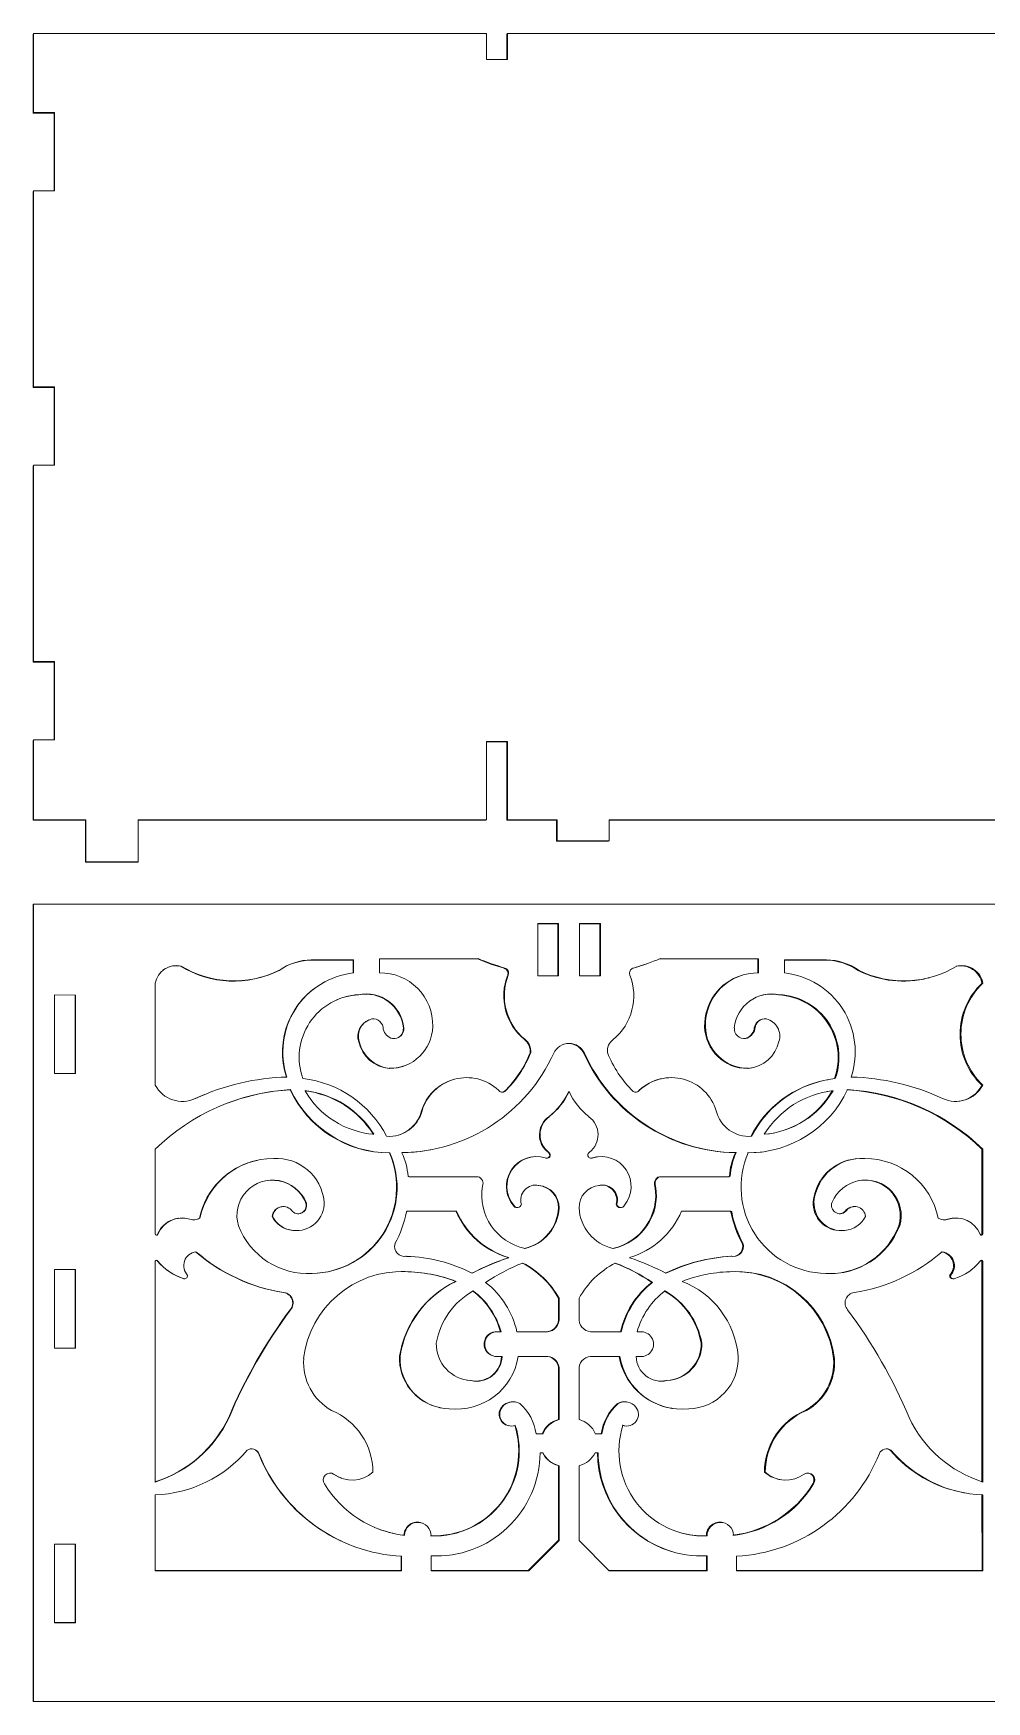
# Model space of a CAD drawing. Header units: millimetres. Extents: x -170 to 533, y 50 to 1036.
# Drawn here: x 190.6 to 347.1, y 530.2 to 804 of the extents above; entities that cross this region are included whole.
import ezdxf

# ---------------------------------------------------------------- set-up
doc = ezdxf.new("R2010")
doc.units = ezdxf.units.MM

msp = doc.modelspace()

# ---------------------------------------------------------------- linework, layer by layer
at = {"color": 7, "linetype": 'Continuous', "lineweight": 15}
for p, q in [((190.63, 804.01), (190.59, 803.85)), ((190.59, 803.85), (190.59, 790.91)), ((190.63, 804.01), (190.63, 791.05)), ((190.63, 804.01), (265, 804.01)), ((265, 804.01), (265, 799.72)), ((268.43, 804.01), (268.33, 803.85)), ((268.33, 799.72), (268.33, 803.85)), ((268.43, 799.72), (268.43, 804.01)), ((268.43, 804.01), (525.93, 804.01)), ((265, 799.72), (268.43, 799.72)), ((190.63, 791.05), (190.59, 790.91)), ((190.59, 790.91), (194.02, 790.91)), ((190.63, 791.05), (194.06, 791.05)), ((194.06, 791.05), (194.02, 790.91)), ((194.02, 790.91), (194.02, 778.19)), ((194.06, 791.05), (194.06, 778.19)), ((190.63, 778.19), (190.59, 778.06)), ((190.59, 745.87), (190.59, 778.06)), ((190.63, 745.98), (190.63, 778.19)), ((190.63, 778.19), (194.06, 778.19)), ((190.63, 745.98), (190.59, 745.87)), ((190.59, 745.87), (194.02, 745.87)), ((190.63, 745.98), (194.06, 745.98)), ((194.06, 745.98), (194.02, 745.87)), ((194.02, 745.87), (194.02, 733.12)), ((194.06, 745.98), (194.06, 733.12)), ((190.63, 733.12), (190.59, 733.02)), ((190.59, 733.02), (190.59, 700.83)), ((190.63, 733.12), (190.63, 700.91)), ((190.63, 733.12), (194.06, 733.12)), ((190.63, 700.91), (190.59, 700.83)), ((190.63, 700.91), (194.06, 700.91)), ((194.06, 700.91), (194.02, 700.83)), ((194.06, 700.91), (194.06, 688.05)), ((190.59, 700.83), (194.02, 700.83)), ((194.02, 700.83), (194.02, 688.05)), ((190.63, 688.05), (190.59, 687.98)), ((190.59, 687.98), (190.59, 674.87)), ((190.63, 688.05), (190.63, 674.92)), ((190.63, 688.05), (194.06, 688.05)), ((265, 687.78), (268.43, 687.78)), ((265, 674.92), (265, 687.78)), ((265, 687.72), (268.33, 687.72)), ((268.43, 687.78), (268.33, 687.72)), ((268.33, 687.72), (268.33, 674.87)), ((268.43, 687.78), (268.43, 674.92)), ((190.63, 674.92), (190.59, 674.87)), ((190.59, 674.87), (199.16, 674.87)), ((190.63, 674.92), (199.2, 674.92)), ((199.2, 674.92), (199.16, 674.87)), ((199.16, 674.87), (199.16, 668.01)), ((199.2, 674.92), (199.2, 668.06)), ((207.78, 674.92), (265, 674.92)), ((207.78, 668.06), (207.78, 674.92)), ((207.78, 674.87), (264.91, 674.87)), ((265, 674.92), (264.91, 674.87)), ((268.43, 674.92), (268.33, 674.87)), ((268.33, 674.87), (276.49, 674.87)), ((268.43, 674.92), (276.59, 674.92)), ((276.59, 674.92), (276.49, 674.87)), ((276.49, 674.87), (276.49, 671.44)), ((276.59, 674.92), (276.59, 671.49)), ((285.16, 674.92), (353.99, 674.92)), ((285.16, 671.49), (285.16, 674.92)), ((285.16, 674.87), (353.83, 674.87)), ((276.59, 671.49), (276.49, 671.44)), ((276.49, 671.44), (285.05, 671.44)), ((276.59, 671.49), (285.16, 671.49)), ((285.16, 671.49), (285.05, 671.44)), ((199.2, 668.06), (199.16, 668.01)), ((199.2, 668.06), (207.78, 668.06)), ((207.78, 668.06), (207.73, 668.01)), ((199.16, 668.01), (207.73, 668.01)), ((190.63, 661.09), (190.59, 661.04)), ((190.59, 661.04), (190.59, 530.28)), ((190.63, 661.09), (190.63, 530.23)), ((190.63, 661.09), (532.79, 661.09)), ((273.41, 657.91), (276.84, 657.91)), ((273.41, 657.91), (273.41, 649.34)), ((273.41, 657.87), (276.74, 657.87)), ((276.84, 657.91), (276.74, 657.87)), ((276.74, 657.87), (276.74, 649.34)), ((276.84, 657.91), (276.84, 649.34)), ((280.27, 657.91), (283.7, 657.91)), ((280.27, 657.91), (280.27, 649.34)), ((280.27, 657.87), (283.59, 657.87)), ((283.7, 657.91), (283.59, 657.87)), ((283.59, 657.87), (283.59, 649.34)), ((283.7, 657.91), (283.7, 649.34)), ((236.29, 651.97), (236.22, 651.93)), ((236.22, 651.93), (243.11, 651.93)), ((236.29, 651.97), (243.18, 651.97)), ((243.18, 651.97), (243.11, 651.93)), ((243.11, 651.93), (243.11, 649.82)), ((243.18, 651.97), (243.18, 649.82)), ((247.43, 652.15), (263.62, 652.15)), ((247.43, 649.82), (247.43, 652.15)), ((247.43, 652.11), (263.53, 652.11)), ((263.62, 652.15), (263.53, 652.11)), ((309.56, 652.11), (293.4, 652.11)), ((309.69, 652.15), (293.5, 652.15)), ((309.69, 652.15), (309.56, 652.11)), ((309.56, 649.83), (309.56, 652.11)), ((309.69, 649.82), (309.69, 652.15)), ((320.83, 651.97), (313.94, 651.97)), ((313.94, 651.97), (313.94, 649.82)), ((320.69, 651.93), (313.94, 651.93)), ((320.83, 651.97), (320.69, 651.93)), ((214.87, 650.94), (214.82, 650.9)), ((230.94, 650.23), (230.88, 650.19)), ((268.01, 650.61), (267.92, 650.57)), ((268.57, 649.47), (268.48, 649.44)), ((273.41, 649.34), (276.84, 649.34)), ((280.27, 649.34), (283.7, 649.34)), ((291.29, 651.3), (291.4, 651.34)), ((307.02, 649.45), (306.9, 649.41)), ((326.18, 650.23), (326.04, 650.19)), ((337.54, 648.98), (337.68, 649.02)), ((194.06, 646.24), (197.49, 646.19)), ((194.06, 633.33), (194.06, 646.24)), ((194.06, 646.21), (197.45, 646.15)), ((197.49, 646.19), (197.45, 646.15)), ((197.45, 646.15), (197.45, 633.33)), ((197.49, 646.19), (197.49, 633.33)), ((210.61, 648.13), (210.61, 631.42)), ((238.53, 648.4), (238.46, 648.37)), ((244.02, 646.24), (243.94, 646.21)), ((313.1, 646.24), (312.97, 646.21)), ((346.51, 648.13), (346.36, 648.09)), ((245.74, 642.12), (245.67, 642.08)), ((251.42, 640.8), (251.34, 640.77)), ((300.94, 641.02), (300.83, 640.99)), ((310.33, 642.22), (310.2, 642.19)), ((244.09, 638.56), (244.02, 638.53)), ((271.32, 638.9), (271.23, 638.87)), ((309.08, 640.57), (308.95, 640.54)), ((272.26, 636.74), (272.16, 636.71)), ((281.08, 636.66), (280.98, 636.63)), ((197.49, 633.33), (194.06, 633.33)), ((249.09, 634.16), (249.01, 634.13)), ((251.25, 634.48), (251.33, 634.51)), ((293.75, 632.46), (293.64, 632.44)), ((308.5, 634.23), (307.9, 634.13)), ((308.02, 634.16), (307.9, 634.13)), ((308.5, 634.23), (308.63, 634.25)), ((217.18, 629.2), (218.71, 629.87)), ((218.77, 629.89), (218.71, 629.87)), ((232.81, 630.66), (232.75, 630.64)), ((259.65, 632.35), (259.57, 632.33)), ((268.02, 630.37), (267.93, 630.35)), ((278.56, 630.34), (278.46, 630.32)), ((290.14, 630.56), (290.03, 630.54)), ((321.02, 632.28), (320.89, 632.26)), ((321.77, 630.47), (320.95, 630.35)), ((321.9, 630.49), (321.77, 630.47)), ((346.51, 631.42), (346.36, 631.39)), ((216.9, 629.08), (217.18, 629.2)), ((217.23, 629.22), (217.18, 629.2)), ((254.41, 627.19), (254.33, 627.17)), ((275.3, 626.22), (275.21, 626.2)), ((210.61, 620.89), (210.61, 607)), ((227.22, 619.04), (227.16, 619.03)), ((249.14, 620.28), (249.06, 620.27)), ((251.13, 620.31), (251.13, 620.32)), ((255.76, 620.78), (255.84, 620.79)), ((272.51, 619.63), (272.42, 619.61)), ((275.2, 620.39), (275.1, 620.38)), ((282.39, 619.47), (282.22, 619.39)), ((283.08, 619.62), (282.39, 619.47)), ((282.49, 619.48), (282.39, 619.47)), ((283.18, 619.63), (283.08, 619.62)), ((305.98, 620.32), (305.86, 620.31)), ((305.87, 620.3), (305.86, 620.31)), ((305.99, 620.31), (305.87, 620.3)), ((305.99, 620.31), (305.98, 620.32)), ((310, 620.4), (307.85, 620.27)), ((310, 620.4), (310.13, 620.42)), ((325.8, 619.34), (325.66, 619.32)), ((346.51, 620.89), (346.36, 620.88)), ((346.36, 620.88), (346.36, 606.99)), ((346.51, 620.89), (346.51, 607)), ((252.3, 616.38), (263.62, 616.38)), ((293.5, 616.38), (293.38, 616.37)), ((304.82, 616.38), (293.5, 616.38)), ((305, 616.49), (304.87, 616.47)), ((230.95, 615.73), (230.89, 615.72)), ((273.58, 614.94), (273.49, 614.93)), ((283.53, 614.94), (283.43, 614.93)), ((292.77, 614.85), (292.66, 614.84)), ((231.42, 611.45), (231.36, 611.45)), ((235.38, 612.18), (235.31, 612.17)), ((251.97, 610.73), (259.99, 610.73)), ((252, 610.74), (260.08, 610.74)), ((260.08, 610.74), (259.99, 610.73)), ((269.47, 611.69), (269.38, 611.69)), ((270.04, 611.31), (270.13, 611.32)), ((276.92, 611.25), (276.82, 611.24)), ((286.4, 611.84), (286.29, 611.83)), ((286.99, 611.31), (287.1, 611.31)), ((305, 610.73), (297.03, 610.73)), ((305.12, 610.74), (297.04, 610.74)), ((305.12, 610.74), (305, 610.73)), ((305.26, 610.6), (305.14, 610.59)), ((318.77, 612.27), (318.64, 612.26)), ((323.98, 610.67), (323.84, 610.67)), ((325.35, 611.47), (325.22, 611.46)), ((214.46, 609.55), (214.4, 609.54)), ((217.93, 609.59), (217.88, 609.58)), ((229.88, 609.85), (229.81, 609.84)), ((332.85, 608.33), (332.7, 608.32)), ((340.84, 609.41), (340.69, 609.4)), ((341.88, 609.58), (341.74, 609.58)), ((211.04, 606.93), (210.99, 606.92)), ((233.28, 607.55), (233.21, 607.55)), ((233.21, 607.55), (234.11, 607.53)), ((234.11, 607.53), (234.17, 607.53)), ((307.14, 605.37), (307.02, 605.36)), ((323.35, 607.52), (323.48, 607.52)), ((346.51, 607), (346.36, 606.99)), ((210.61, 602.49), (210.61, 566.27)), ((211.05, 602.52), (211, 602.52)), ((251.77, 603.31), (251.53, 603.29)), ((251.85, 603.31), (251.77, 603.31)), ((268.64, 603.09), (268.54, 603.09)), ((305.26, 603.31), (305.14, 603.31)), ((346.51, 602.49), (346.36, 602.49)), ((346.36, 602.49), (346.36, 566.32)), ((346.51, 602.49), (346.51, 566.27)), ((194.06, 601.12), (197.49, 601.12)), ((194.06, 601.12), (197.45, 601.12)), ((194.06, 588.25), (194.06, 601.12)), ((197.49, 601.12), (197.45, 601.12)), ((197.45, 601.12), (197.45, 588.26)), ((197.49, 601.12), (197.49, 588.25)), ((215.22, 599.65), (215.17, 599.65)), ((215.35, 599.61), (215.4, 599.61)), ((235.58, 600.48), (236.32, 600.5)), ((236.39, 600.5), (236.32, 600.5)), ((251.56, 600.8), (251, 600.8)), ((251.64, 600.8), (251.56, 600.8)), ((341.2, 600.16), (341.05, 600.16)), ((341.55, 599.61), (341.7, 599.61)), ((231.74, 597.35), (231.67, 597.35)), ((260.01, 599.19), (259.92, 599.19)), ((292.26, 599.04), (292.15, 599.04)), ((232.83, 594.54), (232.76, 594.54)), ((276.93, 596.43), (276.83, 596.43)), ((276.83, 596.43), (276.83, 592.82)), ((276.93, 596.43), (276.93, 592.81)), ((280.19, 596.43), (280.19, 592.81)), ((276.93, 592.81), (276.83, 592.82)), ((266.92, 590.92), (266.83, 590.93)), ((266.83, 590.93), (267.3, 590.93)), ((266.92, 590.92), (267.39, 590.92)), ((267.39, 590.92), (267.3, 590.93)), ((269.99, 590.93), (274.51, 590.93)), ((270, 590.92), (274.61, 590.92)), ((274.61, 590.92), (274.51, 590.93)), ((282.41, 590.93), (282.05, 590.92)), ((282.51, 590.92), (282.41, 590.93)), ((287.01, 590.93), (282.41, 590.93)), ((287.12, 590.92), (282.51, 590.92)), ((287.12, 590.92), (287.01, 590.93)), ((290.09, 590.93), (289.72, 590.93)), ((290.2, 590.92), (289.72, 590.92)), ((290.2, 590.92), (290.09, 590.93)), ((290.09, 590.93), (290.41, 590.93)), ((290.51, 590.92), (290.41, 590.93)), ((300.37, 589.04), (300.25, 589.05)), ((197.45, 588.26), (194.06, 588.26)), ((197.49, 588.25), (194.06, 588.25)), ((197.49, 588.25), (197.45, 588.26)), ((250.81, 586.93), (250.73, 586.94)), ((266.41, 586.88), (266.51, 586.87)), ((266.92, 586.86), (267.55, 586.86)), ((270.22, 586.86), (274.64, 586.86)), ((286.9, 586.86), (282.48, 586.86)), ((290.2, 586.86), (289.57, 586.86)), ((322.14, 586.52), (322, 586.53)), ((276.93, 585.05), (276.83, 585.06)), ((276.83, 585.06), (276.83, 576.53)), ((276.93, 585.05), (276.93, 576.51)), ((280.19, 585.05), (280.19, 576.51)), ((261.79, 582.98), (262.39, 582.92)), ((262.47, 582.91), (262.39, 582.92)), ((294.64, 582.91), (294.53, 582.92)), ((257.35, 578.47), (257.44, 578.45)), ((267.59, 578.55), (267.49, 578.57)), ((269.79, 579.39), (269.69, 579.41)), ((286.64, 579.16), (286.54, 579.17)), ((288.07, 579.4), (287.96, 579.42)), ((295.43, 578.36), (295.55, 578.34)), ((317.55, 578.02), (317.42, 578.03)), ((222.74, 576.86), (222.68, 576.88)), ((268.6, 575.52), (268.69, 575.5)), ((276.93, 576.51), (276.83, 576.53)), ((287.28, 575.59), (287.59, 575.51)), ((287.59, 575.51), (287.7, 575.49)), ((273.15, 574.17), (274.14, 574.17)), ((273.16, 574.15), (274.24, 574.15)), ((274.24, 574.15), (274.14, 574.17)), ((283.86, 574.17), (282.87, 574.17)), ((283.96, 574.15), (282.88, 574.15)), ((283.96, 574.15), (283.86, 574.17)), ((227.6, 570.96), (227.54, 570.98)), ((273.79, 571.07), (274.28, 571.07)), ((283.32, 571.07), (282.84, 571.07)), ((331.42, 571.49), (331.28, 571.51)), ((239.63, 567.7), (239.88, 567.58)), ((239.95, 567.55), (239.88, 567.58)), ((241.16, 566.9), (241.23, 566.87)), ((276.93, 568.95), (276.83, 568.97)), ((276.83, 556.7), (276.83, 568.97)), ((276.93, 556.66), (276.93, 568.95)), ((280.19, 556.66), (280.19, 568.95)), ((310.77, 567.87), (310.64, 567.9)), ((210.61, 564.15), (210.59, 551.69)), ((313.02, 566.7), (313.15, 566.68)), ((318.7, 565.95), (318.57, 565.98)), ((343.38, 564.5), (343.53, 564.47)), ((346.36, 564.15), (346.37, 551.73)), ((346.51, 564.15), (346.52, 551.69)), ((254.5, 559.5), (254.42, 559.54)), ((303.95, 559.58), (303.83, 559.61)), ((197.49, 556.05), (194.06, 556.05)), ((194.06, 556.05), (194.06, 543.18)), ((197.45, 543.23), (197.45, 556.05)), ((197.49, 543.18), (197.49, 556.05)), ((241.06, 556.62), (241.13, 556.58)), ((251.54, 557.52), (251.46, 557.55)), ((271.86, 551.73), (276.83, 556.7)), ((271.95, 551.69), (276.93, 556.66)), ((276.93, 556.66), (276.83, 556.7)), ((285.16, 551.69), (280.19, 556.66)), ((301.22, 557.42), (301.1, 557.45)), ((250.99, 554.08), (250.99, 551.73)), ((251.07, 554.08), (251.07, 551.69)), ((255.9, 554.15), (255.9, 551.69)), ((295.22, 554.92), (295.33, 554.89)), ((301.1, 554.14), (301.1, 551.73)), ((301.22, 554.15), (301.22, 551.69)), ((306.05, 554.08), (306.05, 551.69)), ((210.59, 551.73), (250.99, 551.73)), ((210.59, 551.69), (251.07, 551.69)), ((251.07, 551.69), (250.99, 551.73)), ((255.9, 551.73), (271.86, 551.73)), ((255.9, 551.69), (271.95, 551.69)), ((271.95, 551.69), (271.86, 551.73)), ((301.1, 551.73), (285.13, 551.73)), ((301.22, 551.69), (285.16, 551.69)), ((301.22, 551.69), (301.1, 551.73)), ((346.37, 551.73), (306.05, 551.73)), ((346.52, 551.69), (306.05, 551.69)), ((346.52, 551.69), (346.37, 551.73)), ((194.06, 543.23), (197.45, 543.23)), ((194.06, 543.18), (197.49, 543.18)), ((197.49, 543.18), (197.45, 543.23)), ((190.63, 530.23), (190.59, 530.28)), ((190.63, 530.23), (532.79, 530.23))]:
    msp.add_line(p, q, dxfattribs=at)
at = {"color": 8, "linetype": 'Continuous', "lineweight": 15}
msp.add_line((289.11, 650.61), (289, 650.58), dxfattribs=at)
at = {"color": 7, "linetype": 'Continuous', "lineweight": 15, "flags": 128}
for points in [[(249.01, 634.13), (250.37, 634.26), (251.25, 634.48)], [(267.72, 630.25), (267.8, 630.28), (267.93, 630.35)], [(251.06, 620.31), (254.19, 620.53), (255.76, 620.78)], [(228.74, 615.72), (229.57, 615.81), (230.89, 615.72)], [(272.7, 614.97), (272.86, 614.98), (273.49, 614.93)], [(341.74, 609.58), (341.47, 609.56), (340.69, 609.4)], [(215.17, 599.65), (215.3, 599.62), (215.35, 599.61)], [(294.53, 582.92), (293.62, 582.83), (293.14, 582.86)], [(331.28, 571.51), (331.03, 571.64), (330.86, 571.7)], [(239.88, 567.58), (240.62, 567.13), (241.16, 566.9)]]:
    msp.add_lwpolyline(points, dxfattribs=at)
at = {"color": 7, "linetype": 'Continuous', "lineweight": 15}
for centre, radius, start, end in [((236.54, 642.1), 9.88, 91.4854, 124.566), ((236.48, 642.07), 9.87, 91.4854, 120.7796), ((278.46, 687.67), 38.56, 247.2286, 254.1398), ((278.56, 687.74), 38.59, 247.2286, 254.1398), ((278.56, 687.74), 38.59, 285.8602, 292.7714), ((320.44, 642.07), 9.87, 55.434, 88.5146), ((320.57, 642.1), 9.88, 55.434, 88.5146), ((214.1, 647.47), 3.55, 77.454, 169.4253), ((214.05, 647.44), 3.55, 77.454, 127.6645), ((223.49, 665.13), 16.66, 238.6286, 296.3073), ((223.55, 665.18), 16.67, 238.6286, 296.3073), ((244.6, 636.86), 13.04, 96.2568, 198.462), ((247.58, 641.23), 8.6, 358.5886, 91.0046), ((277.11, 646.04), 9.27, 158.5094, 230.6457), ((267.68, 649.75), 0.857, 338.5094, 74.1398), ((277.21, 646.07), 9.28, 158.5094, 230.6457), ((267.78, 649.79), 0.857, 338.5094, 74.1398), ((279.91, 646.07), 9.28, 309.3543, 21.4906), ((289.34, 649.79), 0.857, 105.8602, 201.4906), ((278.46, 687.67), 38.56, 285.8602, 289.4378), ((309.41, 641.2), 8.59, 107.0389, 181.4114), ((309.54, 641.23), 8.6, 88.9954, 181.4114), ((312.51, 636.86), 13.04, 341.538, 83.7432), ((333.42, 665.13), 16.66, 243.6927, 284.2954), ((333.56, 665.18), 16.67, 243.6927, 301.3714), ((342.87, 647.44), 3.55, 10.5747, 102.546), ((343.02, 647.47), 3.55, 10.5747, 102.546), ((244.53, 636.83), 13.03, 117.7261, 198.462), ((244.54, 635.96), 10.3, 92.9114, 199.8404), ((244.47, 635.93), 10.29, 92.9114, 115.764), ((245.19, 640.15), 6.19, 5.7176, 101.6055), ((245.26, 640.18), 6.19, 5.7176, 101.6055), ((311.85, 640.18), 6.19, 78.3945, 174.2824), ((311.73, 640.15), 6.19, 78.3945, 105.6519), ((312.45, 635.93), 10.29, 340.1596, 87.0886), ((312.58, 635.96), 10.3, 340.1596, 87.0886), ((354.23, 639.74), 11.48, 133.3385, 226.6615), ((354.39, 639.77), 11.49, 133.3385, 226.6615), ((246.8, 639.4), 2.92, 112.9289, 197.356), ((246.88, 639.43), 2.92, 104.1854, 197.356), ((246.37, 640.61), 1.67, 358.7264, 97.2397), ((249.14, 641.19), 7.03, 269.5993, 358.5886), ((249.78, 640.67), 1.64, 262.3635, 4.4661), ((249.71, 640.64), 1.64, 290.5544, 4.4661), ((307.85, 641.16), 7.03, 181.4114, 270.4007), ((307.97, 641.19), 7.03, 181.4114, 270.4007), ((307.33, 640.67), 1.64, 175.5339, 277.6365), ((310.62, 640.58), 1.66, 104.3507, 181.2736), ((310.74, 640.61), 1.67, 82.7603, 181.2736), ((310.24, 639.43), 2.92, 342.644, 75.8146), ((249.58, 639.81), 5.71, 193.0123, 264.3252), ((249.66, 639.84), 5.71, 193.0123, 264.3252), ((250.2, 641.2), 2.26, 196.3354, 253.5873), ((269.76, 636.95), 2.42, 354.3004, 52.4739), ((269.85, 636.98), 2.42, 354.3004, 52.4739), ((278.56, 635.47), 2.79, 25.101, 154.899), ((278.46, 635.45), 2.78, 25.101, 106.0941), ((287.27, 636.98), 2.42, 127.5261, 185.6996), ((306.79, 641.17), 2.25, 288.6022, 343.6646), ((306.91, 641.2), 2.26, 286.4127, 343.6646), ((307.46, 639.84), 5.71, 275.6748, 346.9877), ((250.75, 648.06), 27.74, 270.792, 335.7312), ((255.24, 643.39), 18.19, 314.2187, 338.4728), ((255.32, 643.42), 18.21, 314.2187, 338.4728), ((306.24, 648.02), 27.71, 204.2688, 269.208), ((306.37, 648.06), 27.74, 204.2688, 269.208), ((301.8, 643.42), 18.21, 201.5272, 225.7813), ((233.17, 594.9), 37.84, 91.423, 114.916), ((232.92, 614.94), 17.63, 27.2167, 83.7146), ((261.74, 624.99), 7.65, 46.7683, 163.3201), ((295.38, 624.99), 7.65, 16.6799, 133.2317), ((324.19, 614.94), 17.63, 96.2854, 152.7833), ((323.95, 594.9), 37.84, 65.084, 88.577), ((215.05, 633.74), 5.01, 207.5297, 295.7338), ((234.85, 595.89), 34.83, 93.363, 134.1143), ((234.79, 595.89), 34.81, 93.363, 110.4025), ((249.11, 638.36), 18.09, 205.2637, 269.8601), ((249.18, 638.39), 18.1, 205.2637, 269.8601), ((233.36, 615.16), 15.41, 31.9692, 83.3503), ((233.43, 615.17), 15.43, 31.9692, 83.3503), ((247.67, 637.67), 14.38, 209.9514, 265.3681), ((261.65, 624.97), 7.64, 105.8252, 163.3201), ((267.59, 630.98), 0.744, 214.2191, 304.9398), ((268.2, 635.09), 11.32, 308.2671, 335.0582), ((268.29, 635.12), 11.32, 308.2671, 335.0582), ((288.83, 635.12), 11.32, 204.9418, 231.7329), ((289.52, 630.98), 0.744, 235.0602, 325.7809), ((289.41, 630.96), 0.744, 285.0118, 325.7809), ((295.27, 624.97), 7.64, 102.3056, 133.2317), ((307.93, 638.39), 18.1, 270.1399, 334.7363), ((324.06, 614.93), 17.62, 100.3599, 152.7833), ((323.69, 615.17), 15.43, 96.6497, 148.0308), ((309.44, 637.67), 14.38, 274.6319, 330.0486), ((309.32, 637.64), 14.37, 277.9399, 330.0486), ((322.13, 595.89), 34.81, 45.8857, 86.637), ((322.26, 595.89), 34.83, 45.8857, 86.637), ((342.06, 633.74), 5.01, 244.2662, 332.4703), ((341.92, 633.71), 5.01, 278.2202, 332.4703), ((249.02, 628.55), 5.56, 265.7276, 345.8253), ((248.94, 628.53), 5.56, 282.3853, 345.8253), ((308.1, 628.55), 5.56, 194.1747, 274.2724), ((277.34, 623.25), 3.64, 125.8266, 232.1252), ((277.44, 623.27), 3.64, 125.8266, 232.1252), ((279.68, 623.27), 3.64, 307.8748, 54.1734), ((229.95, 607.01), 12.34, 103.0531, 167.9559), ((230.01, 607.01), 12.35, 89.9864, 167.9559), ((230.49, 611.49), 7.89, 5.6863, 93.4702), ((236.12, 614.62), 14.12, 270.8158, 23.5709), ((236.19, 614.63), 14.13, 270.8158, 23.5709), ((241.06, 615.65), 11.09, 4.3059, 24.8351), ((273.16, 614.78), 4.89, 98.6703, 219.3397), ((273.25, 614.79), 4.89, 73.673, 219.3397), ((274.93, 619.93), 0.537, 235.1404, 60.3555), ((274.84, 619.91), 0.537, 285.2258, 60.3555), ((282.18, 619.93), 0.537, 119.6445, 304.8596), ((283.86, 614.79), 4.89, 320.6603, 106.327), ((315.93, 615.64), 11.08, 155.1649, 175.6941), ((316.05, 615.65), 11.09, 155.1649, 175.6941), ((320.93, 614.63), 14.13, 156.4291, 269.1842), ((326.49, 611.48), 7.89, 96.0101, 174.3137), ((326.62, 611.49), 7.89, 86.5298, 174.3137), ((327.11, 607.01), 12.35, 12.0441, 90.0136), ((252.29, 616.55), 0.178, 202.3966, 273.9379), ((263.31, 615.29), 1.13, 336.7395, 74.2275), ((293.69, 615.28), 1.13, 105.7725, 203.2605), ((293.8, 615.29), 1.13, 105.7725, 203.2605), ((304.71, 616.54), 0.178, 291.649, 337.6034), ((304.83, 616.55), 0.178, 266.0621, 337.6034), ((229.87, 609.99), 5.84, 79.3167, 196.5464), ((229.77, 609.79), 6.03, 23.2788, 79.3167), ((229.83, 609.79), 6.04, 23.2788, 79.3167), ((273.16, 613.35), 8.94, 170.3371, 258.1677), ((273.08, 612.54), 2.46, 78.1382, 196.5203), ((273.18, 611.31), 3.64, 358.9448, 85.122), ((273.28, 611.31), 3.64, 358.9448, 85.122), ((283.84, 611.31), 3.64, 94.878, 181.0552), ((284.04, 612.54), 2.46, 343.4797, 101.8618), ((283.93, 612.53), 2.46, 343.4797, 96.0399), ((283.85, 613.34), 8.93, 281.8323, 9.6629), ((283.96, 613.35), 8.94, 281.8323, 9.6629), ((327.28, 609.79), 6.04, 100.6833, 156.7212), ((327.25, 609.99), 5.84, 343.4536, 100.6833), ((327.11, 609.98), 5.84, 343.4536, 94.8607), ((231.59, 609.68), 1.78, 97.3942, 174.7971), ((231.65, 609.68), 1.79, 33.6693, 174.7971), ((234.09, 611.68), 1.38, 226.7229, 21.154), ((233.81, 612.06), 4.54, 263.255, 2.6189), ((234.02, 611.67), 1.38, 276.4084, 21.154), ((234.34, 613.94), 17.83, 331.2572, 349.1869), ((252.03, 610.55), 0.188, 102.0721, 166.6387), ((272.5, 616.12), 13.62, 203.2971, 253.104), ((272.6, 616.13), 13.63, 203.2971, 253.104), ((269.98, 611.97), 0.664, 205.2156, 275.0106), ((270.07, 611.98), 0.664, 205.2156, 347.8344), ((269.69, 611.57), 7.14, 282.4729, 357.377), ((269.78, 611.57), 7.14, 282.4729, 357.377), ((287.33, 611.57), 7.14, 182.623, 257.5271), ((286.94, 611.97), 0.664, 192.1656, 274.4039), ((287.04, 611.98), 0.664, 192.1656, 334.7844), ((284.52, 616.13), 13.63, 286.896, 336.7029), ((304.96, 610.55), 0.187, 13.3613, 77.9279), ((305.08, 610.55), 0.188, 13.3613, 77.9279), ((322.64, 613.93), 17.82, 190.8131, 208.7428), ((322.78, 613.94), 17.83, 190.8131, 208.7428), ((323.17, 612.05), 4.54, 177.3811, 272.2644), ((323.31, 612.06), 4.54, 177.3811, 276.745), ((323.03, 611.68), 1.38, 158.846, 313.2771), ((322.89, 611.67), 1.38, 273.1732, 313.2771), ((325.33, 609.68), 1.78, 93.5076, 146.3307), ((325.46, 609.68), 1.79, 5.2029, 146.3307), ((214.98, 605.26), 4.33, 97.6449, 157.3784), ((215.03, 605.26), 4.33, 73.2685, 157.3784), ((216.93, 611.1), 1.82, 249.1348, 303.6289), ((216.87, 611.1), 1.82, 277.1499, 303.6289), ((235.66, 612.66), 12.18, 200.8425, 273.4392), ((233.64, 611.85), 4.33, 207.735, 264.2656), ((233.71, 611.86), 4.33, 207.735, 264.2656), ((321.46, 612.66), 12.18, 266.5608, 339.1575), ((321.33, 612.65), 12.17, 269.9711, 339.1575), ((323.41, 611.86), 4.33, 275.7344, 332.265), ((340.19, 611.1), 1.82, 236.3711, 290.8652), ((340.04, 611.1), 1.82, 272.5912, 290.8652), ((342.08, 605.26), 4.33, 22.6216, 106.7315), ((210.83, 606.99), 0.22, 177.4713, 342.8667), ((210.78, 606.98), 0.22, 290.3081, 342.8667), ((251.57, 604.94), 1.65, 164.9295, 279.9387), ((305.55, 604.94), 1.65, 260.0613, 15.0705), ((305.43, 604.94), 1.65, 270.9868, 15.0705), ((346.29, 606.99), 0.22, 197.1333, 2.5287), ((346.14, 606.98), 0.22, 293.0121, 2.5287), ((210.83, 602.42), 0.237, 25.393, 160.6994), ((210.78, 602.41), 0.237, 25.393, 85.8451), ((218.09, 608.37), 9.19, 219.5239, 251.5185), ((218.14, 608.37), 9.2, 219.5239, 251.5185), ((217.62, 601.76), 2.33, 98.1025, 223.3318), ((236.28, 626.12), 29.14, 229.1862, 260.8986), ((236.35, 626.14), 29.16, 229.1862, 260.8986), ((251.01, 577.64), 25.68, 63.0226, 88.1122), ((281.16, 565.29), 39.84, 108.4662, 117.8208), ((281.27, 565.27), 39.87, 108.4662, 117.8208), ((275.85, 565.27), 39.87, 62.1792, 71.5338), ((306.66, 575.03), 28.32, 93.0812, 115.784), ((306.79, 575.01), 28.34, 93.0812, 115.784), ((320.77, 626.14), 29.16, 279.1014, 310.8138), ((339.35, 601.76), 2.33, 316.6682, 81.8975), ((339.5, 601.76), 2.33, 316.6682, 81.8975), ((338.98, 608.37), 9.2, 288.4815, 320.4761), ((346.29, 602.42), 0.237, 19.3006, 154.607), ((346.13, 602.41), 0.237, 19.3006, 73.2535), ((215.41, 600.12), 0.509, 248.5149, 4.0351), ((251.11, 584.55), 16.26, 88.1376, 173.0204), ((251.21, 576.32), 24.48, 69.1394, 89.1624), ((251.28, 576.3), 24.5, 69.1394, 89.1624), ((282.16, 573.18), 31.11, 111.0837, 123.7951), ((264.21, 589.39), 14.45, 29.17, 62.516), ((264.3, 589.38), 14.46, 29.17, 62.516), ((292.82, 589.38), 14.46, 117.484, 150.83), ((274.86, 573.2), 31.09, 56.2049, 68.9163), ((274.95, 573.18), 31.11, 56.2049, 68.9163), ((305.71, 576.95), 23.85, 90.5638, 111.1344), ((306, 584.55), 16.26, 6.9796, 91.8624), ((305.88, 584.56), 16.24, 6.9796, 90.0865), ((341.56, 600.12), 0.509, 175.9649, 269.7192), ((341.71, 600.12), 0.509, 175.9649, 291.4851), ((231.48, 595.66), 1.7, 318.9395, 83.6308), ((231.55, 595.66), 1.7, 318.9395, 83.6308), ((267.01, 584.3), 16.49, 115.4539, 170.7813), ((267.1, 584.29), 16.51, 115.4539, 170.7813), ((268.81, 586.96), 12.24, 119.4193, 170.2582), ((255.16, 587.54), 12.61, 15.5983, 53.194), ((255.24, 587.53), 12.62, 15.5983, 53.194), ((256.09, 587.8), 14.25, 12.6377, 52.0227), ((300.91, 587.81), 14.24, 127.9773, 167.3623), ((301.03, 587.8), 14.25, 127.9773, 167.3623), ((301.88, 587.53), 12.62, 126.806, 164.4017), ((288.19, 586.98), 12.23, 9.7418, 60.5807), ((288.3, 586.96), 12.24, 9.7418, 60.5807), ((291.97, 585.75), 14.39, 4.7033, 69.0614), ((325.57, 595.66), 1.7, 96.3692, 221.0605), ((299.19, 544.91), 82.92, 143.2326, 157.3216), ((299.31, 544.86), 82.99, 143.2326, 157.3216), ((257.81, 544.86), 82.99, 22.6784, 36.7674), ((274.81, 593.03), 2.12, 264.3885, 354.0231), ((274.72, 593.04), 2.12, 270.5293, 354.0231), ((282.3, 593.03), 2.12, 185.9769, 275.6115), ((262.8, 588.95), 6.05, 179.2012, 266.9369), ((266.65, 588.9), 2.04, 84.9204, 263.4326), ((266.74, 588.89), 2.04, 84.9204, 275.0796), ((290.38, 588.89), 2.04, 264.9204, 95.0796), ((294.21, 588.96), 6.05, 273.0631, 0.7988), ((294.32, 588.95), 6.05, 273.0631, 0.7988), ((244.03, 585.91), 9.07, 176.1199, 240.4978), ((258.98, 586.57), 8.26, 177.3877, 258.6261), ((259.07, 586.56), 8.27, 177.3877, 268.7286), ((260.04, 588.55), 10.32, 263.5843, 350.5966), ((263.36, 587.01), 4.2, 257.8511, 357.9507), ((263.27, 587.02), 4.19, 264.775, 357.9507), ((274.88, 584.81), 2.06, 6.6567, 96.7384), ((274.78, 584.82), 2.06, 6.6567, 83.8701), ((282.24, 584.81), 2.06, 83.2616, 173.3433), ((296.96, 588.56), 10.31, 189.4034, 261.4623), ((297.08, 588.55), 10.32, 189.4034, 276.4157), ((293.76, 587.01), 4.2, 182.0493, 282.1489), ((298.05, 586.56), 8.27, 271.2714, 2.6123), ((312.96, 585.92), 9.06, 299.5022, 3.8801), ((313.09, 585.91), 9.07, 299.5022, 3.8801), ((235.36, 567.86), 10.99, 0.0484, 67.5153), ((268.99, 577.38), 1.91, 141.4704, 258.3121), ((269.08, 577.37), 1.91, 141.4704, 289.8511), ((269.3, 577.13), 2.31, 80.1761, 141.4704), ((269.39, 577.12), 2.31, 62.1222, 141.4704), ((265, 573.01), 8.23, 7.9753, 48.3541), ((292, 573.03), 8.23, 131.6459, 172.0247), ((292.11, 573.01), 8.23, 131.6459, 172.0247), ((287.62, 577.13), 2.31, 81.4367, 117.8778), ((287.72, 577.12), 2.31, 38.5296, 117.8778), ((288.04, 577.37), 1.91, 250.1489, 38.5296), ((321.62, 567.89), 10.98, 112.4847, 179.9516), ((321.76, 567.86), 10.99, 112.4847, 179.9516), ((204.51, 585.45), 20.09, 287.5091, 334.7298), ((204.56, 585.44), 20.1, 287.5091, 334.7298), ((256.36, 571.37), 13.93, 267.7824, 17.6144), ((256.44, 571.35), 13.94, 267.7824, 17.6144), ((277.75, 572.78), 3.86, 103.7883, 158.9646), ((277.85, 572.76), 3.86, 103.7883, 158.9646), ((279.27, 572.76), 3.86, 21.0354, 76.2117), ((300.68, 571.35), 13.94, 162.3856, 272.2176), ((352.56, 585.44), 20.1, 205.2702, 252.4909), ((209.81, 584.97), 20.84, 272.1946, 319.6952), ((226.43, 570.42), 1.29, 24.6195, 124.3761), ((226.37, 570.45), 1.29, 24.6195, 69.9708), ((252.47, 580.9), 26.83, 201.6927, 244.8363), ((252.55, 580.89), 26.85, 201.6927, 266.8369), ((256.76, 571.16), 17.03, 267.1067, 359.6895), ((277.73, 572.81), 3.94, 205.8423, 256.7257), ((277.83, 572.79), 3.95, 205.8423, 256.7257), ((279.29, 572.79), 3.95, 283.2743, 334.1577), ((300.24, 571.18), 17.02, 180.3105, 252.8276), ((300.36, 571.16), 17.03, 180.3105, 272.8933), ((304.57, 580.89), 26.85, 273.1631, 338.3073), ((330.69, 570.42), 1.29, 55.6239, 155.3805), ((347.15, 584.98), 20.82, 220.3048, 259.5679), ((347.31, 584.97), 20.84, 220.3048, 267.8054), ((239.32, 566.62), 1.13, 56.1359, 216.2344), ((242.95, 571.66), 5.08, 233.8549, 311.9071), ((314.04, 571.68), 5.08, 228.0929, 258.4369), ((314.17, 571.66), 5.08, 228.0929, 306.1451), ((317.79, 566.62), 1.13, 323.7656, 123.8641), ((317.66, 566.64), 1.12, 323.7656, 75.2348), ((253.61, 575.16), 17.77, 211.2316, 263.298), ((303.39, 575.18), 17.76, 276.702, 328.7684), ((303.51, 575.16), 17.77, 276.702, 328.7684), ((253.53, 575.18), 17.76, 247.1626, 263.298), ((253.64, 557.5), 2.18, 69.004, 178.7063), ((253.72, 557.47), 2.18, 358.7063, 178.7063), ((303.28, 557.5), 2.18, 75.3188, 181.2937), ((303.4, 557.47), 2.18, 1.2937, 181.2937), ((300.56, 571.37), 13.93, 254.0712, 272.2176)]:
    msp.add_arc(centre, radius, start, end, dxfattribs=at)

doc.saveas('drawing.dxf')
